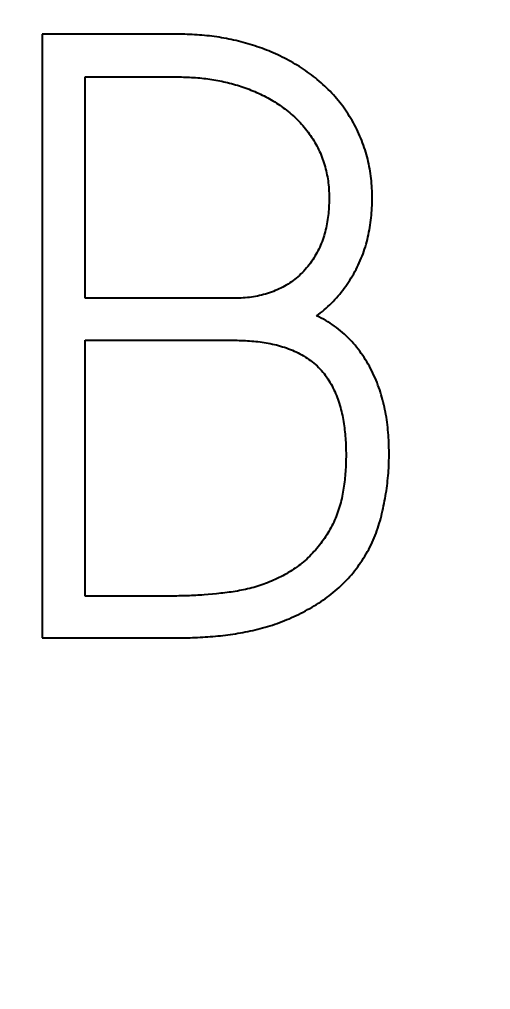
# Model space of a CAD drawing. Extents: x 0 to 420, y 0 to 297.
# Drawn here: x 135.172 to 136.42, y 167.212 to 169.779 of the extents above; entities that cross this region are included whole.
import ezdxf
from ezdxf.enums import TextEntityAlignment as Align

# ---------------------------------------------------------------- set-up
doc = ezdxf.new("R2010")
doc.units = 0
doc.header["$LTSCALE"] = 23.1
doc.layers.add('10100_DIM_FRONT', color=7, linetype='CONTINUOUS')
doc.layers.add('10500_FRONT_LABELING', color=7, linetype='CONTINUOUS')
doc.dimstyles.get("Standard").update_dxf_attribs({"dimtxt": 2.5, "dimasz": 2.5, "dimexe": 1.25, "dimexo": 0.625, "dimtad": 1, "dimcen": 2.5, "dimazin": 3, "dimtfac": 1, "dimtmove": 0, "dimatfit": 3})

# ---------------------------------------------------------------- blocks, each defined once
blk = doc.blocks.new('*D1')
at = {"layer": '10100_DIM_FRONT', "linetype": 'CONTINUOUS'}
for p, q in [((109.715618, 185.641363), (109.715618, 128.698883)), ((145.215618, 185.641363), (145.215618, 128.698883)), ((109.715618, 130.698883), (127.465618, 130.698883)), ((145.215618, 130.698883), (127.465618, 130.698883))]:
    blk.add_line(p, q, dxfattribs=at)
for points in [[(113.215618, 131.198883), (109.715618, 130.698883), (113.215618, 130.198883)], [(141.715618, 130.198883), (145.215618, 130.698883), (141.715618, 131.198883)]]:
    blk.add_solid(points, dxfattribs=at)
blk.add_text('35,5', height=3.5, dxfattribs=at).set_placement((123.63496, 131.573883), (133.13496, 131.573883), align=Align.FIT)

msp = doc.modelspace()

# ---------------------------------------------------------------- linework, layer by layer
at = {"layer": '10500_FRONT_LABELING', "color": 7, "linetype": 'CONTINUOUS'}
for p, q in [((135.2328, 169.7401), (135.2328, 168.1424)), ((135.3468, 169.0411), (135.3468, 169.627)), ((135.7378, 169.0411), (135.3468, 169.0411)), ((135.3468, 168.2533), (135.3468, 168.9302)), ((135.5892, 168.2533), (135.3468, 168.2533)), ((135.6835, 168.2582), (135.6724, 168.2572)), ((135.6945, 168.2592), (135.6835, 168.2582)), ((135.2328, 168.1424), (135.5904, 168.1424))]:
    msp.add_line(p, q, dxfattribs=at)
for points in [[(135.9591, 168.9945), (135.9643, 168.9984), (135.9695, 169.0025), (135.9746, 169.0066), (135.9796, 169.0108), (135.9845, 169.0151), (135.9894, 169.0194), (135.9941, 169.0239), (135.9987, 169.0284), (136.0033, 169.033), (136.0078, 169.0378), (136.0122, 169.0425), (136.0165, 169.0474), (136.0207, 169.0524), (136.0248, 169.0574), (136.0288, 169.0625), (136.0328, 169.0677), (136.0367, 169.073), (136.0405, 169.0784), (136.0441, 169.0838), (136.0477, 169.0893), (136.0512, 169.0949), (136.0546, 169.1004), (136.0578, 169.1061), (136.061, 169.1118), (136.064, 169.1175), (136.067, 169.1233), (136.0698, 169.1292), (136.0725, 169.1351), (136.0751, 169.141), (136.0776, 169.147), (136.08, 169.153), (136.0823, 169.1591), (136.0845, 169.1653), (136.0866, 169.1715), (136.0886, 169.1777), (136.0904, 169.184), (136.0922, 169.1903), (136.0938, 169.1967), (136.0954, 169.2031), (136.0968, 169.2094), (136.0981, 169.2158), (136.0993, 169.2222), (136.1004, 169.2286), (136.1014, 169.235), (136.1023, 169.2415), (136.1031, 169.2479), (136.1039, 169.2543), (136.1045, 169.2608), (136.1051, 169.2672), (136.1055, 169.2737), (136.1059, 169.2802), (136.1062, 169.2867), (136.1064, 169.2931), (136.1065, 169.2996), (136.1066, 169.3062), (136.1065, 169.3127), (136.1064, 169.3192), (136.1062, 169.3257), (136.1059, 169.3323), (136.1055, 169.3388), (136.105, 169.3453), (136.1044, 169.3518), (136.1037, 169.3583), (136.1029, 169.3648), (136.1021, 169.3712), (136.1011, 169.3776), (136.1, 169.384), (136.0988, 169.3903), (136.0976, 169.3967), (136.0962, 169.403), (136.0947, 169.4093), (136.0931, 169.4155), (136.0914, 169.4217), (136.0896, 169.4279), (136.0877, 169.4341), (136.0857, 169.4402), (136.0836, 169.4463), (136.0814, 169.4524), (136.0791, 169.4585), (136.0766, 169.4645), (136.0741, 169.4705), (136.0714, 169.4765), (136.0687, 169.4825), (136.0658, 169.4884), (136.0629, 169.4942), (136.0599, 169.5), (136.0567, 169.5058), (136.0535, 169.5114), (136.0502, 169.517), (136.0469, 169.5226), (136.0434, 169.5281), (136.0398, 169.5335), (136.0362, 169.5388), (136.0325, 169.5441), (136.0287, 169.5494), (136.0248, 169.5546), (136.0208, 169.5597), (136.0167, 169.5647), (136.0125, 169.5697), (136.0083, 169.5747), (136.0039, 169.5795), (135.9995, 169.5843), (135.995, 169.5891), (135.9904, 169.5937), (135.9857, 169.5983), (135.9809, 169.6029), (135.9761, 169.6073), (135.9713, 169.6117), (135.9663, 169.6159), (135.9613, 169.6201), (135.9563, 169.6242), (135.9512, 169.6282), (135.946, 169.6322), (135.9408, 169.6361), (135.9355, 169.6399), (135.9302, 169.6436), (135.9248, 169.6472), (135.9193, 169.6508), (135.9139, 169.6543), (135.9083, 169.6577), (135.9027, 169.6611), (135.8971, 169.6644), (135.8914, 169.6676), (135.8856, 169.6707), (135.8798, 169.6738), (135.874, 169.6768), (135.8681, 169.6797), (135.8622, 169.6826), (135.8563, 169.6853), (135.8504, 169.688), (135.8444, 169.6907), (135.8385, 169.6932), (135.8325, 169.6957), (135.8264, 169.6981), (135.8204, 169.7004), (135.8143, 169.7027), (135.8082, 169.7049), (135.8021, 169.707), (135.796, 169.7091), (135.7898, 169.7111), (135.7836, 169.713), (135.7774, 169.7148), (135.7712, 169.7166), (135.7649, 169.7184), (135.7587, 169.72), (135.7524, 169.7216), (135.7461, 169.7231), (135.7397, 169.7246), (135.7334, 169.7259), (135.727, 169.7273), (135.7206, 169.7285), (135.7141, 169.7297), (135.7077, 169.7308), (135.7012, 169.7318), (135.6948, 169.7328), (135.6883, 169.7337), (135.6818, 169.7346), (135.6753, 169.7354), (135.6688, 169.7361), (135.6622, 169.7368), (135.6557, 169.7374), (135.6492, 169.7379), (135.6427, 169.7384), (135.6362, 169.7388), (135.6296, 169.7392), (135.6231, 169.7395), (135.6166, 169.7397), (135.61, 169.7399), (135.6035, 169.74), (135.5969, 169.7401), (135.2328, 169.7401)], [(135.3468, 169.627), (135.5958, 169.6269), (135.6012, 169.6269), (135.6066, 169.6268), (135.6121, 169.6266), (135.6175, 169.6264), (135.6229, 169.6262), (135.6282, 169.6259), (135.6336, 169.6256), (135.639, 169.6252), (135.6444, 169.6247), (135.6497, 169.6243), (135.6551, 169.6237), (135.6604, 169.6231), (135.6657, 169.6225), (135.6711, 169.6218), (135.6764, 169.6211), (135.6817, 169.6203), (135.687, 169.6194), (135.6922, 169.6185), (135.6975, 169.6176), (135.7028, 169.6166), (135.708, 169.6155), (135.7133, 169.6144), (135.7185, 169.6132), (135.7237, 169.612), (135.7289, 169.6106), (135.7341, 169.6093), (135.7393, 169.6079), (135.7445, 169.6064), (135.7497, 169.6048), (135.7549, 169.6032), (135.76, 169.6016), (135.7651, 169.5998), (135.7703, 169.598), (135.7754, 169.5962), (135.7805, 169.5943), (135.7856, 169.5923), (135.7906, 169.5902), (135.7956, 169.5881), (135.8006, 169.5859), (135.8056, 169.5837), (135.8105, 169.5814), (135.8154, 169.5791), (135.8202, 169.5766), (135.8251, 169.5742), (135.8298, 169.5716), (135.8346, 169.569), (135.8393, 169.5663), (135.8439, 169.5636), (135.8485, 169.5608), (135.8531, 169.5579), (135.8577, 169.5549), (135.8622, 169.5519), (135.8666, 169.5488), (135.871, 169.5456), (135.8754, 169.5424), (135.8797, 169.5391), (135.884, 169.5357), (135.8882, 169.5322), (135.8924, 169.5287), (135.8965, 169.5251), (135.9005, 169.5214), (135.9045, 169.5177), (135.9083, 169.5139), (135.9121, 169.5101), (135.9159, 169.5061), (135.9195, 169.5021), (135.9231, 169.4981), (135.9266, 169.494), (135.93, 169.4898), (135.9334, 169.4855), (135.9367, 169.4812), (135.9399, 169.4768), (135.943, 169.4724), (135.946, 169.4679), (135.949, 169.4633), (135.9518, 169.4586), (135.9546, 169.4539), (135.9573, 169.4492), (135.9599, 169.4444), (135.9624, 169.4396), (135.9648, 169.4347), (135.9671, 169.4298), (135.9693, 169.4249), (135.9714, 169.4199), (135.9734, 169.4149), (135.9753, 169.4098), (135.9771, 169.4047), (135.9788, 169.3996), (135.9804, 169.3944), (135.9819, 169.3892), (135.9833, 169.384), (135.9846, 169.3787), (135.9858, 169.3734), (135.9869, 169.368), (135.9879, 169.3626), (135.9888, 169.3573), (135.9896, 169.3519), (135.9903, 169.3465), (135.9909, 169.3411), (135.9914, 169.3357), (135.9918, 169.3303), (135.9921, 169.3249), (135.9923, 169.3195), (135.9925, 169.3142), (135.9926, 169.3088), (135.9926, 169.3034), (135.9925, 169.298), (135.9924, 169.2926), (135.9922, 169.2872), (135.9919, 169.2817), (135.9916, 169.2763), (135.9911, 169.2709), (135.9906, 169.2655), (135.99, 169.2601), (135.9893, 169.2547), (135.9885, 169.2493), (135.9876, 169.2439), (135.9866, 169.2386), (135.9856, 169.2332), (135.9845, 169.2279), (135.9832, 169.2227), (135.9819, 169.2174), (135.9805, 169.2122), (135.979, 169.207), (135.9773, 169.2018), (135.9756, 169.1967), (135.9738, 169.1916), (135.9718, 169.1865), (135.9698, 169.1815), (135.9676, 169.1765), (135.9653, 169.1716), (135.9629, 169.1667), (135.9604, 169.1618), (135.9578, 169.157), (135.9551, 169.1523), (135.9522, 169.1477), (135.9493, 169.1431), (135.9462, 169.1387), (135.9431, 169.1343), (135.9398, 169.1299), (135.9364, 169.1257), (135.9329, 169.1215), (135.9294, 169.1174), (135.9257, 169.1134), (135.9219, 169.1095), (135.918, 169.1057), (135.914, 169.1019), (135.9099, 169.0983), (135.9057, 169.0948), (135.9015, 169.0914), (135.8972, 169.0881), (135.8928, 169.0849), (135.8884, 169.0818), (135.8838, 169.0789), (135.8792, 169.076), (135.8745, 169.0733), (135.8698, 169.0707), (135.8649, 169.0682), (135.86, 169.0658), (135.855, 169.0635), (135.85, 169.0614), (135.8449, 169.0593), (135.8398, 169.0574), (135.8347, 169.0556), (135.8295, 169.054), (135.8243, 169.0524), (135.819, 169.051), (135.8138, 169.0496), (135.8085, 169.0484), (135.8031, 169.0472), (135.7978, 169.0462), (135.7924, 169.0453), (135.787, 169.0445), (135.7815, 169.0437), (135.7761, 169.0431), (135.7706, 169.0426), (135.7652, 169.0421), (135.7597, 169.0417), (135.7543, 169.0415), (135.7488, 169.0413), (135.7433, 169.0412), (135.7378, 169.0411)], [(135.5904, 168.1424), (135.5972, 168.1424), (135.6039, 168.1425), (135.6107, 168.1426), (135.6174, 168.1428), (135.6241, 168.143), (135.6309, 168.1432), (135.6376, 168.1435), (135.6443, 168.1438), (135.651, 168.1441), (135.6577, 168.1445), (135.6644, 168.1449), (135.6711, 168.1454), (135.6778, 168.1459), (135.6845, 168.1464), (135.6912, 168.147), (135.6978, 168.1477), (135.7045, 168.1483), (135.7111, 168.1491), (135.7178, 168.1498), (135.7244, 168.1507), (135.731, 168.1516), (135.7377, 168.1525), (135.7443, 168.1535), (135.7509, 168.1546), (135.7575, 168.1557), (135.7641, 168.1568), (135.7706, 168.1581), (135.7772, 168.1594), (135.7838, 168.1608), (135.7903, 168.1622), (135.7968, 168.1637), (135.8034, 168.1653), (135.8099, 168.167), (135.8164, 168.1687), (135.8228, 168.1706), (135.8293, 168.1725), (135.8358, 168.1745), (135.8422, 168.1765), (135.8487, 168.1787), (135.8551, 168.1809), (135.8615, 168.1832), (135.8679, 168.1856), (135.8742, 168.1881), (135.8806, 168.1907), (135.8869, 168.1933), (135.8931, 168.196), (135.8993, 168.1988), (135.9055, 168.2017), (135.9116, 168.2047), (135.9176, 168.2077), (135.9237, 168.2108), (135.9297, 168.2139), (135.9356, 168.2172), (135.9415, 168.2205), (135.9474, 168.2239), (135.9532, 168.2273), (135.959, 168.2309), (135.9648, 168.2345), (135.9704, 168.2382), (135.9761, 168.242), (135.9817, 168.2459), (135.9872, 168.2499), (135.9927, 168.254), (135.9981, 168.2582), (136.0034, 168.2625), (136.0087, 168.2668), (136.0138, 168.2713), (136.0188, 168.2758), (136.0238, 168.2804), (136.0287, 168.2851), (136.0334, 168.2899), (136.0381, 168.2947), (136.0427, 168.2996), (136.0472, 168.3046), (136.0516, 168.3097), (136.0559, 168.3149), (136.0601, 168.3201), (136.0643, 168.3254), (136.0683, 168.3308), (136.0723, 168.3363), (136.0761, 168.3418), (136.0799, 168.3474), (136.0836, 168.3531), (136.0872, 168.3589), (136.0907, 168.3648), (136.0941, 168.3707), (136.0974, 168.3767), (136.1006, 168.3827), (136.1036, 168.3888), (136.1065, 168.3949), (136.1093, 168.4011), (136.112, 168.4073), (136.1145, 168.4136), (136.1169, 168.4199), (136.1192, 168.4262), (136.1214, 168.4326), (136.1235, 168.439), (136.1255, 168.4455), (136.1274, 168.452), (136.1292, 168.4585), (136.1309, 168.4651), (136.1325, 168.4717), (136.1341, 168.4783), (136.1356, 168.4849), (136.137, 168.4916), (136.1383, 168.4982), (136.1396, 168.5049), (136.1408, 168.5116), (136.1419, 168.5183), (136.143, 168.5249), (136.1441, 168.5316), (136.145, 168.5383), (136.1459, 168.545), (136.1468, 168.5517), (136.1475, 168.5584), (136.1482, 168.5651), (136.1488, 168.5718), (136.1494, 168.5785), (136.1499, 168.5852), (136.1503, 168.5919), (136.1506, 168.5986), (136.1508, 168.6053), (136.151, 168.612), (136.1512, 168.6188), (136.1512, 168.6255), (136.1513, 168.6322), (136.1512, 168.6389), (136.1511, 168.6457), (136.1509, 168.6524), (136.1507, 168.6591), (136.1504, 168.6659), (136.15, 168.6726), (136.1496, 168.6793), (136.149, 168.6861), (136.1484, 168.6928), (136.1477, 168.6996), (136.147, 168.7063), (136.1461, 168.7131), (136.1452, 168.7199), (136.1441, 168.7266), (136.143, 168.7333), (136.1418, 168.74), (136.1405, 168.7467), (136.1391, 168.7533), (136.1376, 168.7599), (136.136, 168.7665), (136.1343, 168.773), (136.1325, 168.7796), (136.1306, 168.786), (136.1286, 168.7925), (136.1265, 168.7989), (136.1243, 168.8053), (136.1219, 168.8117), (136.1195, 168.818), (136.1169, 168.8243), (136.1142, 168.8306), (136.1114, 168.8368), (136.1085, 168.843), (136.1055, 168.8491), (136.1024, 168.8552), (136.0992, 168.8612), (136.0959, 168.8671), (136.0924, 168.8729), (136.0889, 168.8787), (136.0853, 168.8843), (136.0816, 168.8899), (136.0777, 168.8955), (136.0738, 168.9009), (136.0697, 168.9063), (136.0655, 168.9116), (136.0612, 168.9168), (136.0568, 168.9219), (136.0523, 168.9269), (136.0477, 168.9319), (136.0429, 168.9367), (136.038, 168.9415), (136.033, 168.9461), (136.0279, 168.9507), (136.0227, 168.9551), (136.0173, 168.9594), (136.0119, 168.9635), (136.0064, 168.9676), (136.0008, 168.9714), (135.9951, 168.9752), (135.9894, 168.9787), (135.9835, 168.9822), (135.9775, 168.9855), (135.9715, 168.9886), (135.9653, 168.9917), (135.9591, 168.9945)], [(135.3468, 168.9302), (135.7434, 168.9301), (135.749, 168.9301), (135.7545, 168.9299), (135.76, 168.9298), (135.7656, 168.9296), (135.7711, 168.9293), (135.7766, 168.929), (135.7821, 168.9286), (135.7876, 168.9281), (135.7931, 168.9276), (135.7986, 168.9271), (135.8041, 168.9264), (135.8096, 168.9257), (135.815, 168.925), (135.8205, 168.9242), (135.8259, 168.9232), (135.8314, 168.9223), (135.8368, 168.9212), (135.8422, 168.9201), (135.8476, 168.9189), (135.853, 168.9176), (135.8584, 168.9162), (135.8638, 168.9147), (135.8691, 168.9131), (135.8744, 168.9114), (135.8797, 168.9097), (135.885, 168.9078), (135.8901, 168.9058), (135.8953, 168.9037), (135.9004, 168.9015), (135.9054, 168.8992), (135.9104, 168.8968), (135.9153, 168.8942), (135.9202, 168.8916), (135.925, 168.8888), (135.9297, 168.8858), (135.9344, 168.8828), (135.939, 168.8796), (135.9435, 168.8763), (135.9479, 168.873), (135.9522, 168.8695), (135.9564, 168.8658), (135.9605, 168.8621), (135.9644, 168.8583), (135.9683, 168.8543), (135.972, 168.8503), (135.9756, 168.8461), (135.9791, 168.8418), (135.9824, 168.8374), (135.9857, 168.8329), (135.9889, 168.8283), (135.9919, 168.8236), (135.9948, 168.8188), (135.9976, 168.814), (136.0003, 168.8092), (136.0028, 168.8043), (136.0052, 168.7993), (136.0075, 168.7943), (136.0098, 168.7892), (136.0119, 168.7841), (136.0138, 168.779), (136.0157, 168.7738), (136.0175, 168.7685), (136.0192, 168.7632), (136.0208, 168.7579), (136.0224, 168.7526), (136.0238, 168.7472), (136.0251, 168.7418), (136.0264, 168.7364), (136.0276, 168.731), (136.0287, 168.7255), (136.0297, 168.7201), (136.0306, 168.7147), (136.0315, 168.7092), (136.0323, 168.7038), (136.033, 168.6983), (136.0337, 168.6928), (136.0343, 168.6874), (136.0348, 168.6819), (136.0353, 168.6764), (136.0357, 168.6709), (136.0361, 168.6654), (136.0364, 168.6599), (136.0367, 168.6544), (136.0369, 168.6489), (136.0371, 168.6434), (136.0372, 168.6379), (136.0373, 168.6323), (136.0373, 168.6268), (136.0373, 168.6213), (136.0372, 168.6157), (136.0371, 168.6102), (136.0369, 168.6046), (136.0367, 168.5991), (136.0365, 168.5936), (136.0362, 168.588), (136.0358, 168.5825), (136.0354, 168.577), (136.035, 168.5715), (136.0345, 168.566), (136.0339, 168.5606), (136.0332, 168.5551), (136.0326, 168.5496), (136.0318, 168.5442), (136.031, 168.5387), (136.0301, 168.5333), (136.0292, 168.5279), (136.0281, 168.5225), (136.027, 168.5171), (136.0259, 168.5117), (136.0246, 168.5063), (136.0233, 168.501), (136.0218, 168.4956), (136.0203, 168.4903), (136.0187, 168.485), (136.0169, 168.4797), (136.0151, 168.4744), (136.0132, 168.4692), (136.0112, 168.464), (136.0091, 168.4589), (136.0069, 168.4538), (136.0046, 168.4488), (136.0023, 168.4438), (135.9998, 168.4389), (135.9972, 168.434), (135.9946, 168.4291), (135.9919, 168.4244), (135.989, 168.4196), (135.9861, 168.415), (135.9831, 168.4103), (135.9801, 168.4057), (135.9769, 168.4012), (135.9736, 168.3967), (135.9703, 168.3923), (135.9669, 168.3879), (135.9634, 168.3835), (135.9598, 168.3792), (135.9562, 168.375), (135.9525, 168.3709), (135.9488, 168.3668), (135.945, 168.3628), (135.9411, 168.3589), (135.9372, 168.355), (135.9331, 168.3512), (135.9291, 168.3476), (135.9249, 168.3439), (135.9207, 168.3404), (135.9164, 168.337), (135.912, 168.3336), (135.9076, 168.3303), (135.903, 168.3271), (135.8985, 168.324), (135.8938, 168.3209), (135.8891, 168.318), (135.8843, 168.3151), (135.8795, 168.3123), (135.8746, 168.3095), (135.8698, 168.3069), (135.8648, 168.3043), (135.8599, 168.3019), (135.8549, 168.2995), (135.8499, 168.2971), (135.8449, 168.2949), (135.8398, 168.2927), (135.8347, 168.2906), (135.8296, 168.2885), (135.8244, 168.2866), (135.8193, 168.2847), (135.8141, 168.2828), (135.8088, 168.281), (135.8036, 168.2794), (135.7983, 168.2777), (135.793, 168.2762), (135.7876, 168.2747), (135.7822, 168.2733), (135.7768, 168.272), (135.7714, 168.2708), (135.766, 168.2696), (135.7605, 168.2685), (135.755, 168.2675), (135.7495, 168.2665), (135.744, 168.2656), (135.7386, 168.2647), (135.7331, 168.2639), (135.7276, 168.2631), (135.7221, 168.2624), (135.7166, 168.2617), (135.711, 168.261), (135.7055, 168.2604), (135.7, 168.2598), (135.6945, 168.2592)], [(135.6503, 168.2555), (135.6447, 168.2552), (135.6392, 168.2549), (135.6337, 168.2546), (135.6281, 168.2543), (135.6226, 168.2541), (135.617, 168.2539), (135.6115, 168.2537), (135.6059, 168.2536), (135.6003, 168.2535), (135.5948, 168.2534), (135.5892, 168.2533)], [(135.6724, 168.2572), (135.6613, 168.2563), (135.6558, 168.2559), (135.6503, 168.2555)]]:
    msp.add_lwpolyline(points, dxfattribs=at)

# ---------------------------------------------------------------- dimensions: what is measured, and where the dimension line sits
at = {"layer": '10100_DIM_FRONT', "linetype": 'CONTINUOUS'}
dim = msp.add_linear_dim(base=(145.2156, 130.6989), p1=(109.7156, 185.6414), p2=(145.2156, 185.6414), dimstyle='Standard', dxfattribs=at)
dim.commit()
dim.dimension.update_dxf_attribs({"geometry": '*D1', "text_midpoint": (128.385, 133.3239), "dimtype": 128})

doc.saveas('drawing.dxf')
